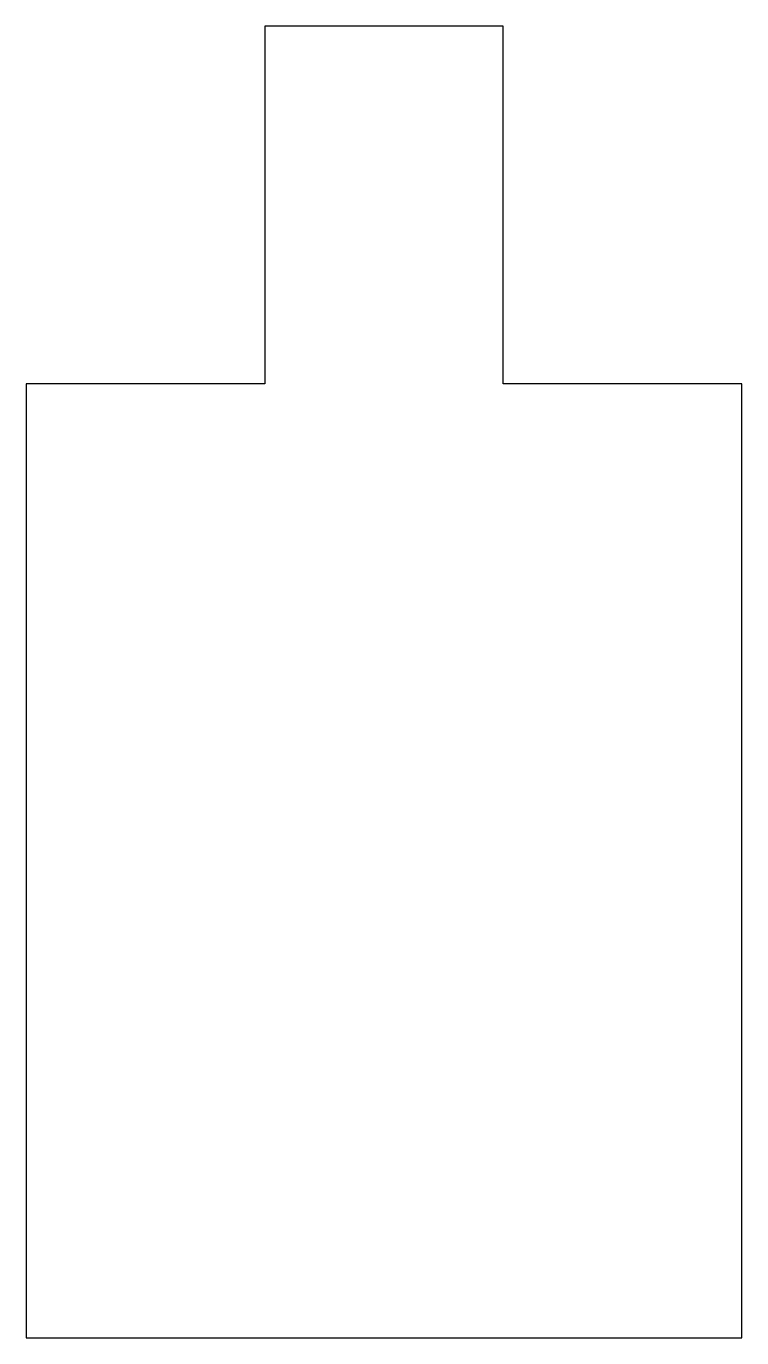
# Model space of a CAD drawing. Header units: millimetres. Extents: x 44.3 to 59.3, y 22.5 to 50.
import ezdxf

# ---------------------------------------------------------------- set-up
doc = ezdxf.new("R2010")
doc.units = ezdxf.units.MM
doc.layers.get('0').update_dxf_attribs({"linetype": 'CONTINUOUS'})

msp = doc.modelspace()

# ---------------------------------------------------------------- linework, layer by layer
msp.add_lwpolyline([(49.275, 42.5), (44.275, 42.5), (44.275, 22.5), (59.275, 22.5), (59.275, 42.5), (54.275, 42.5), (54.275, 50), (49.275, 50)], close=True)

doc.saveas('drawing.dxf')
